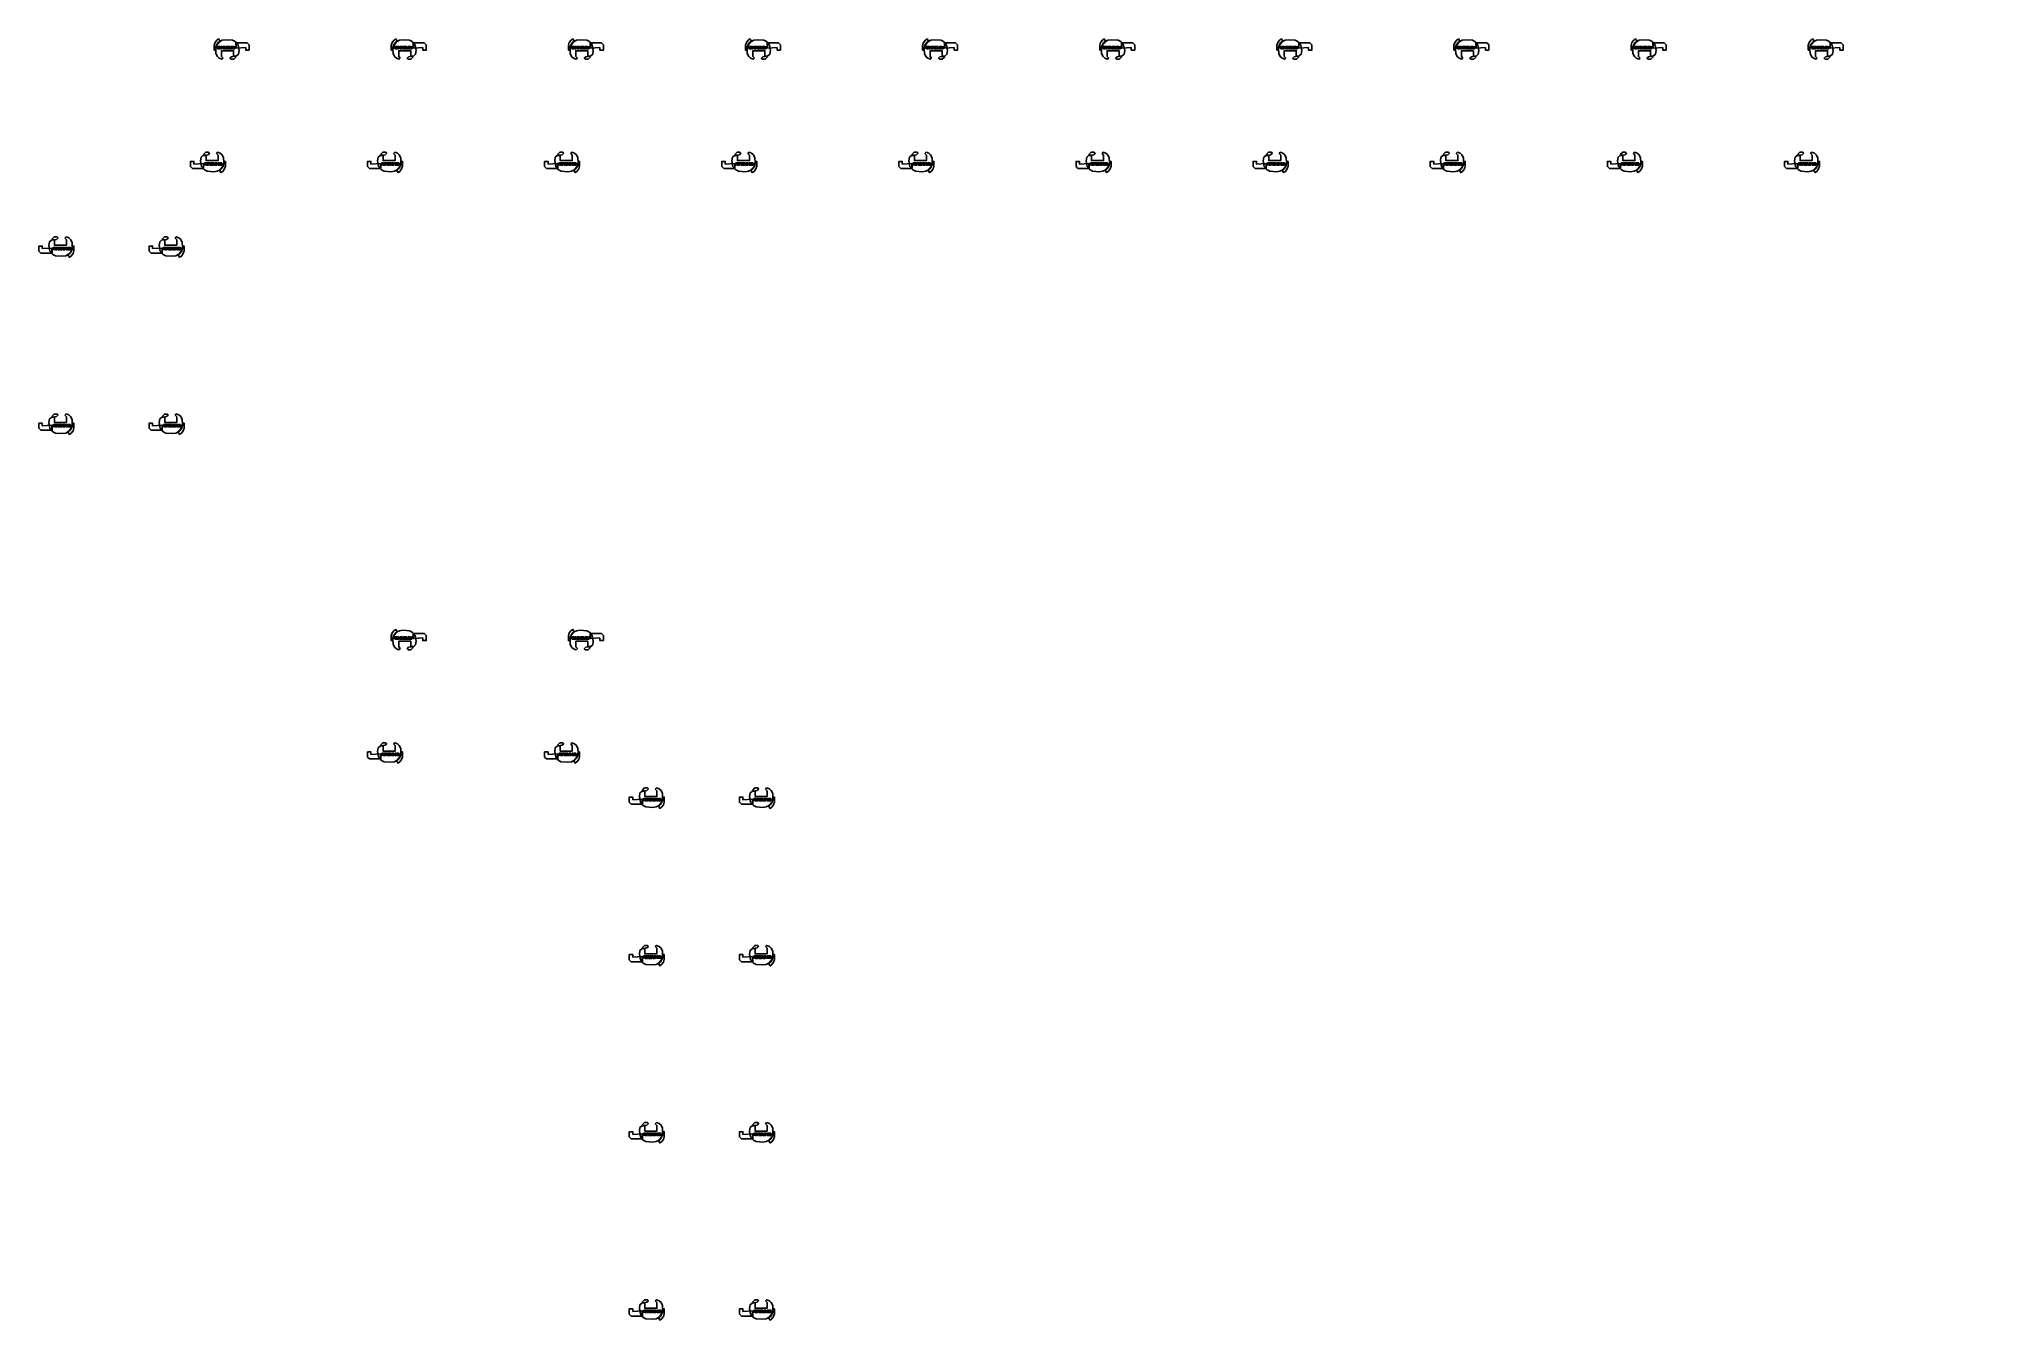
# Model space of a CAD drawing. Extents: x -0.65 to 9.23, y -5.69 to 0.82.
import ezdxf

# ---------------------------------------------------------------- set-up
doc = ezdxf.new("R2010")
doc.units = 0
doc.layers.add('ATK_Panel', color=7, linetype='Continuous')

# ---------------------------------------------------------------- blocks, each defined once
blk = doc.blocks.new('ATK_Union10004220')
for points, elevation in [([(-0.0169154777233291, 0.0378142583924662), (-0.0113339445869901, 0.0439697134056255), (0.0024901644673679, 0.0387877478808681), (0.0119893531316716, 0.0304088116121287), (0.0194220305071878, 0.0151999688412753), (0.0204000000000274, -0.0069999999999814), (0.016316531207606, -0.0263736492869335), (0.0018809442294015, -0.0448797297686138), (-0.0129312291948078, -0.0527036887249159), (-0.0310230889312605, -0.0549999999999832), (-0.0647184369699826, -0.052687718406156), (-0.07809550740796, -0.0459184077717735), (-0.0928888773587021, -0.0285532874270412), (-0.0980000000000378, -0.0001139712983903), (-0.0949715915062198, 0.01858135538328), (-0.0853022305895538, 0.0266192757221454), (-0.0700000000000177, 0.0279999999999868), (-0.0700000000000177, 0.001), (-0.0089999999999823, 0.001), (-0.0089999999999823, 0.0292203708813089)], 0.12), ([(-0.083442553426291, 0.0318765374596191), (-0.0714838105191934, 0.0438352803667167), (-0.0567064348338381, 0.0438352803667167), (-0.0517914646837558, 0.0389203102168617), (-0.0594989285987954, 0.0312128463018221), (-0.081785424024044, 0.0284764087470203)], 0.11999210454707), ([(-0.131773059439921, -0.0161189572653248), (-0.131773059439921, -0.0027560618276302), (-0.149173059439873, -0.0027560618276302), (-0.149173059439873, -0.0287560618276407), (-0.139173059439883, -0.0387560618276316), (-0.0822203450500988, -0.0387560618276316), (-0.0835402595460841, -0.0129994784160349), (-0.131773059439921, -0.0161189572653248)], 0.126111549591574), ([(-0.0772017025573059, -0.0213088872329349), (-0.081276716241464, -0.0214269034874532), (-0.0752527830490803, -0.0095662701979172), (-0.0523972720352181, -0.0095662701979172), (-0.0523972720352181, -0.0122806440518456), (-0.0574762748908647, -0.0122806440518456), (-0.0574762748908647, -0.0216039278692314), (-0.0615512885750237, -0.0216039278692314), (-0.0615512885750237, -0.0124576684336239), (-0.0689335593560353, -0.0124576684336239), (-0.0642089058358014, -0.0216629359964905), (-0.0681067448522527, -0.0216629359964905), (-0.0690516751889897, -0.0194206274502221), (-0.0766111206377082, -0.0194206274502221)], 0.15), ([(-0.0753118409655575, -0.016824269850812), (-0.0725951657883025, -0.0118675871610309), (-0.0703509548611395, -0.016824269850812)], 0.15003867724603), ([(-0.0508617597788833, -0.0216039278692314), (-0.0508617597788833, -0.0097432945796955), (-0.0384004861422251, -0.0097432945796955), (-0.0384004861422251, -0.0122806440518456), (-0.047377328014323, -0.0122806440518456), (-0.047377328014323, -0.0143459285059219), (-0.039286358562484, -0.0143459285059219), (-0.039286358562484, -0.0164702210872564), (-0.0474954438472783, -0.0164702210872564), (-0.0474954438472783, -0.0190075705594065), (-0.0385186028934547, -0.0190075705594065), (-0.0385186028934547, -0.0216039278692314)], 0.15), ([(-0.0366877992181835, -0.0216039278692314), (-0.0369830906371191, -0.0096252783251773), (-0.0306638660257998, -0.0096252783251773), (-0.0251123989200585, -0.0185355055413327), (-0.0251123989200585, -0.0096252783251773), (-0.0211555010688548, -0.0096252783251773), (-0.0211555010688548, -0.0217219441237496), (-0.027297551012469, -0.0217219441237496), (-0.0332033674536231, -0.0126346928154012), (-0.0332033674536231, -0.0216039278692314)], 0.15), ([(-0.0194428141448141, -0.0215449197419723), (-0.0194428141448141, -0.0096842864524364), (-0.0155449751283629, -0.0096842864524364), (-0.0155449751283629, -0.0141098959968845), (-0.0174348367201104, -0.0170012942325903), (-0.008753286266949, -0.0096252783251773), (-0.0039105159954863, -0.0096252783251773), (-0.0111156130270655, -0.0152900585420705), (-0.0034380508271174, -0.0212498791056758), (-0.00828082109858, -0.0212498791056758), (-0.01395040495555, -0.0169422861053311), (-0.0156630918795925, -0.0169422861053311), (-0.0156630918795925, -0.0216039278692314)], 0.15), ([(0.0220828515086054, -0.0027560618276293), (0.0286854557458923, -0.0027560618276293), (0.0286854557459056, -0.027519098437303), (0.0242142710371093, -0.0412547326066436), (0.0146796961304462, -0.0534992525927057), (0.0058836721633234, -0.0595931638977477), (-0.0012968611379961, -0.0475028228561637), (0.0094089606682587, -0.0387560618276307), (0.0169014371356558, -0.0274925282021052), (0.0211124826396046, -0.0150795532578418)], 0.119992104547042)]:
    blk.add_lwpolyline(points, close=True, dxfattribs=dict(elevation=elevation))
at = {"elevation": 0.15}
for points in [[(-0.0027293530745644, -0.0191845949411848), (-0.0027293530745644, -0.0126346928154012), (0.000282613521627, -0.0096842864524364), (0.0092594553937258, -0.0096842864524364), (0.0124485957393497, -0.0126346928154012), (0.0124485957393497, -0.0184174892868136), (0.0099681531462779, -0.0214859116147132), (0.0004007302728567, -0.0214859116147132), (-0.0027293530745644, -0.0191845949411848)], [(0.0011094280254097, -0.0181814567777762), (0.0011094280254097, -0.0134608065970316), (0.0020543583621458, -0.0122806440518456), (0.0077239431373902, -0.0122806440518456), (0.009082280726019, -0.0134017984697724), (0.009082280726019, -0.0179454242687388), (0.0080782915545295, -0.0192436030684439), (0.0025268235305139, -0.0192436030684439), (0.0011094280254097, -0.0181814567777762)]]:
    blk.add_lwpolyline(points, dxfattribs=at)
for points, invisible_edges in [([(-0.0980000000000378, -0.0001139712983903, 0.15), (-0.0700000000000177, 0.001, 0.15), (-0.0700000000000177, 0.0279999999999868, 0.15), (-0.0853022305895538, 0.0266192757221454, 0.15)], 9), ([(-0.0980000000000378, -0.0001139712983903, 0.12), (-0.0700000000000177, 0.001, 0.12), (-0.0700000000000177, 0.0279999999999868, 0.12), (-0.0853022305895538, 0.0266192757221454, 0.12)], 9), ([(-0.0853022305895538, 0.0266192757221454, 0.15), (-0.0949715915062198, 0.01858135538328, 0.15), (-0.0980000000000378, -0.0001139712983903, 0.15), (-0.0853022305895538, 0.0266192757221454, 0.15)], 4), ([(-0.0853022305895538, 0.0266192757221454, 0.12), (-0.0949715915062198, 0.01858135538328, 0.12), (-0.0980000000000378, -0.0001139712983903, 0.12), (-0.0853022305895538, 0.0266192757221454, 0.12)], 4), ([(-0.0700000000000177, 0.001, 0.15), (-0.07809550740796, -0.0459184077717735, 0.15), (-0.0928888773587021, -0.0285532874270412, 0.15), (-0.0980000000000378, -0.0001139712983903, 0.15)], 9), ([(-0.0700000000000177, 0.001, 0.12), (-0.07809550740796, -0.0459184077717735, 0.12), (-0.0928888773587021, -0.0285532874270412, 0.12), (-0.0980000000000378, -0.0001139712983903, 0.12)], 9), ([(-0.083442553426291, 0.0318765374596191, 0.14999210454707), (-0.0714838105191934, 0.0438352803667167, 0.14999210454707), (-0.0567064348338381, 0.0438352803667167, 0.14999210454707), (-0.0517914646837558, 0.0389203102168617, 0.14999210454707)], 8), ([(-0.083442553426291, 0.0318765374596191, 0.11999210454707), (-0.0714838105191934, 0.0438352803667167, 0.11999210454707), (-0.0567064348338381, 0.0438352803667167, 0.11999210454707), (-0.0517914646837558, 0.0389203102168617, 0.11999210454707)], 8), ([(-0.0517914646837558, 0.0389203102168617, 0.14999210454707), (-0.0594989285987954, 0.0312128463018221, 0.14999210454707), (-0.081785424024044, 0.0284764087470203, 0.14999210454707), (-0.083442553426291, 0.0318765374596191, 0.14999210454707)], 8), ([(-0.0517914646837558, 0.0389203102168617, 0.11999210454707), (-0.0594989285987954, 0.0312128463018221, 0.11999210454707), (-0.081785424024044, 0.0284764087470203, 0.11999210454707), (-0.083442553426291, 0.0318765374596191, 0.11999210454707)], 8), ([(-0.0700000000000177, 0.001, 0.15), (-0.0647184369699826, -0.052687718406156, 0.15), (-0.07809550740796, -0.0459184077717735, 0.15), (-0.0700000000000177, 0.001, 0.15)], 5), ([(-0.0700000000000177, 0.001, 0.12), (-0.0647184369699826, -0.052687718406156, 0.12), (-0.07809550740796, -0.0459184077717735, 0.12), (-0.0700000000000177, 0.001, 0.12)], 5), ([(-0.0089999999999823, 0.001, 0.15), (0.0018809442294015, -0.0448797297686138, 0.15), (-0.0129312291948078, -0.0527036887249159, 0.15), (-0.0700000000000177, 0.001, 0.15)], 5), ([(-0.0700000000000177, 0.001, 0.15), (-0.0129312291948078, -0.0527036887249159, 0.15), (-0.0310230889312605, -0.0549999999999832, 0.15), (-0.0700000000000177, 0.001, 0.15)], 5), ([(-0.0700000000000177, 0.001, 0.15), (-0.0310230889312605, -0.0549999999999832, 0.15), (-0.0647184369699826, -0.052687718406156, 0.15), (-0.0700000000000177, 0.001, 0.15)], 5), ([(-0.0089999999999823, 0.001, 0.12), (0.0018809442294015, -0.0448797297686138, 0.12), (-0.0129312291948078, -0.0527036887249159, 0.12), (-0.0700000000000177, 0.001, 0.12)], 5), ([(-0.0700000000000177, 0.001, 0.12), (-0.0129312291948078, -0.0527036887249159, 0.12), (-0.0310230889312605, -0.0549999999999832, 0.12), (-0.0700000000000177, 0.001, 0.12)], 5), ([(-0.0700000000000177, 0.001, 0.12), (-0.0310230889312605, -0.0549999999999832, 0.12), (-0.0647184369699826, -0.052687718406156, 0.12), (-0.0700000000000177, 0.001, 0.12)], 5), ([(-0.0169154777233291, 0.0378142583924662, 0.15), (-0.0113339445869901, 0.0439697134056255, 0.15), (0.0024901644673679, 0.0387877478808681, 0.15), (-0.0089999999999823, 0.0292203708813089, 0.15)], 4), ([(-0.0169154777233291, 0.0378142583924662, 0.12), (-0.0113339445869901, 0.0439697134056255, 0.12), (0.0024901644673679, 0.0387877478808681, 0.12), (-0.0089999999999823, 0.0292203708813089, 0.12)], 4), ([(-0.0089999999999823, 0.0292203708813089, 0.15), (0.0024901644673679, 0.0387877478808681, 0.15), (0.0119893531316716, 0.0304088116121287, 0.15), (-0.0089999999999823, 0.0292203708813089, 0.15)], 5), ([(-0.0089999999999823, 0.0292203708813089, 0.12), (0.0024901644673679, 0.0387877478808681, 0.12), (0.0119893531316716, 0.0304088116121287, 0.12), (-0.0089999999999823, 0.0292203708813089, 0.12)], 5), ([(-0.0089999999999823, 0.0292203708813089, 0.15), (0.0119893531316716, 0.0304088116121287, 0.15), (0.0194220305071878, 0.0151999688412753, 0.15), (-0.0089999999999823, 0.0292203708813089, 0.15)], 5), ([(-0.0089999999999823, 0.0292203708813089, 0.12), (0.0119893531316716, 0.0304088116121287, 0.12), (0.0194220305071878, 0.0151999688412753, 0.12), (-0.0089999999999823, 0.0292203708813089, 0.12)], 5), ([(-0.0089999999999823, 0.0292203708813089, 0.15), (-0.0089999999999823, 0.001, 0.15), (0.0204000000000274, -0.0069999999999814, 0.15), (0.0194220305071878, 0.0151999688412753, 0.15)], 10), ([(-0.0089999999999823, 0.0292203708813089, 0.12), (-0.0089999999999823, 0.001, 0.12), (0.0204000000000274, -0.0069999999999814, 0.12), (0.0194220305071878, 0.0151999688412753, 0.12)], 10), ([(-0.0089999999999823, 0.001, 0.15), (0.0204000000000274, -0.0069999999999814, 0.15), (0.016316531207606, -0.0263736492869335, 0.15), (-0.0089999999999823, 0.001, 0.15)], 5), ([(-0.0089999999999823, 0.001, 0.15), (0.016316531207606, -0.0263736492869335, 0.15), (0.0018809442294015, -0.0448797297686138, 0.15), (-0.0089999999999823, 0.001, 0.15)], 5), ([(-0.0089999999999823, 0.001, 0.12), (0.0204000000000274, -0.0069999999999814, 0.12), (0.016316531207606, -0.0263736492869335, 0.12), (-0.0089999999999823, 0.001, 0.12)], 5), ([(-0.0089999999999823, 0.001, 0.12), (0.016316531207606, -0.0263736492869335, 0.12), (0.0018809442294015, -0.0448797297686138, 0.12), (-0.0089999999999823, 0.001, 0.12)], 5), ([(-0.131773059439921, -0.0161189572653248, 0.141111549591574), (-0.131773059439921, -0.0027560618276302, 0.141111549591574), (-0.149173059439873, -0.0027560618276302, 0.141111549591574), (-0.149173059439873, -0.0287560618276407, 0.141111549591574)], 8), ([(-0.131773059439921, -0.0161189572653248, 0.126111549591574), (-0.131773059439921, -0.0027560618276302, 0.126111549591574), (-0.149173059439873, -0.0027560618276302, 0.126111549591574), (-0.149173059439873, -0.0287560618276407, 0.126111549591574)], 8), ([(-0.149173059439873, -0.0287560618276407, 0.141111549591574), (-0.139173059439883, -0.0387560618276316, 0.141111549591574), (-0.131773059439921, -0.0161189572653248, 0.141111549591574)], 10), ([(-0.149173059439873, -0.0287560618276407, 0.126111549591574), (-0.139173059439883, -0.0387560618276316, 0.126111549591574), (-0.131773059439921, -0.0161189572653248, 0.126111549591574)], 10), ([(-0.0835402595460841, -0.0129994784160349, 0.141111549591574), (-0.0835402595460841, -0.0387560618276316, 0.141111549591574), (-0.139173059439883, -0.0387560618276316, 0.141111549591574), (-0.131773059439921, -0.0161189572653248, 0.141111549591574)], 4), ([(-0.0835402595460841, -0.0129994784160349, 0.126111549591574), (-0.0835402595460841, -0.0387560618276316, 0.126111549591574), (-0.139173059439883, -0.0387560618276316, 0.126111549591574), (-0.131773059439921, -0.0161189572653248, 0.126111549591574)], 4), ([(-0.0012968611379961, -0.0475028228561637, 0.149992104547042), (0.0058836721633234, -0.0595931638977477, 0.149992104547042), (0.0146796961304462, -0.0534992525927057, 0.149992104547042), (0.0094089606682587, -0.0387560618276307, 0.149992104547042)], 4), ([(-0.0012968611379961, -0.0475028228561637, 0.119992104547042), (0.0058836721633234, -0.0595931638977477, 0.119992104547042), (0.0146796961304462, -0.0534992525927057, 0.119992104547042), (0.0094089606682587, -0.0387560618276307, 0.119992104547042)], 4), ([(0.0094089606682587, -0.0387560618276307, 0.149992104547042), (0.0146796961304462, -0.0534992525927057, 0.149992104547042), (0.0242142710371093, -0.0412547326066436, 0.149992104547042), (0.0169014371356558, -0.0274925282021052, 0.149992104547042)], 5), ([(0.0094089606682587, -0.0387560618276307, 0.119992104547042), (0.0146796961304462, -0.0534992525927057, 0.119992104547042), (0.0242142710371093, -0.0412547326066436, 0.119992104547042), (0.0169014371356558, -0.0274925282021052, 0.119992104547042)], 5), ([(0.0169014371356558, -0.0274925282021052, 0.149992104547042), (0.0242142710371093, -0.0412547326066436, 0.149992104547042), (0.0286854557459056, -0.027519098437303, 0.149992104547042), (0.0211124826396046, -0.0150795532578418, 0.149992104547042)], 5), ([(0.0169014371356558, -0.0274925282021052, 0.119992104547042), (0.0242142710371093, -0.0412547326066436, 0.119992104547042), (0.0286854557459056, -0.027519098437303, 0.119992104547042), (0.0211124826396046, -0.0150795532578418, 0.119992104547042)], 5), ([(0.0211124826396046, -0.0150795532578418, 0.149992104547042), (0.0286854557459056, -0.027519098437303, 0.149992104547042), (0.0286854557458923, -0.0027560618276293, 0.149992104547042), (0.0220828515086054, -0.0027560618276293, 0.149992104547042)], 1), ([(0.0211124826396046, -0.0150795532578418, 0.119992104547042), (0.0286854557459056, -0.027519098437303, 0.119992104547042), (0.0286854557458923, -0.0027560618276293, 0.119992104547042), (0.0220828515086054, -0.0027560618276293, 0.119992104547042)], 1)]:
    blk.add_3dface(points, dxfattribs=dict(invisible_edges=invisible_edges))

msp = doc.modelspace()

# ---------------------------------------------------------------- block references
at = {"layer": 'ATK_Panel', "rotation": 180}
for p in [(0.27, 0.76, 2.15), (0.27, 0.76, 0.55), (1.17, 0.76, 2.15), (1.17, 0.76, 0.55), (2.07, 0.76, 2.15), (2.07, 0.76, 0.55), (2.97, 0.76, 2.15), (2.97, 0.76, 0.55), (3.87, 0.76, 2.15), (3.87, 0.76, 0.55), (4.77, 0.76, 2.15), (4.77, 0.76, 0.55), (5.67, 0.76, 2.15), (5.67, 0.76, 0.55), (6.57, 0.76, 2.15), (6.57, 0.76, 0.55), (7.47, 0.76, 2.15), (7.47, 0.76, 0.55), (8.37, 0.76, 2.15), (8.37, 0.76, 0.55), (1.17, -2.24, 2.15), (1.17, -2.24, 0.55), (2.07, -2.24, 2.15), (2.07, -2.24, 0.55)]:
    msp.add_blockref('ATK_Union10004220', p, dxfattribs=at)
at = {"layer": 'ATK_Panel'}
for p in [(0.27, 0.2, 2.15), (0.27, 0.2, 0.55), (1.17, 0.2, 2.15), (1.17, 0.2, 0.55), (2.07, 0.2, 2.15), (2.07, 0.2, 0.55), (2.97, 0.2, 2.15), (2.97, 0.2, 0.55), (3.87, 0.2, 2.15), (3.87, 0.2, 0.55), (4.77, 0.2, 2.15), (4.77, 0.2, 0.55), (5.67, 0.2, 2.15), (5.67, 0.2, 0.55), (6.57, 0.2, 2.15), (6.57, 0.2, 0.55), (7.47, 0.2, 2.15), (7.47, 0.2, 0.55), (8.37, 0.2, 2.15), (8.37, 0.2, 0.55), (-0.5, -0.23, 2.15), (-0.5, -0.23, 0.55), (0.06, -0.23, 2.15), (0.06, -0.23, 0.55), (-0.5, -1.13, 2.15), (-0.5, -1.13, 0.55), (0.06, -1.13, 2.15), (0.06, -1.13, 0.55), (1.17, -2.8, 2.15), (1.17, -2.8, 0.55), (2.07, -2.8, 2.15), (2.07, -2.8, 0.55), (2.5, -3.03, 2.15), (2.5, -3.03, 0.55), (3.06, -3.03, 2.15), (3.06, -3.03, 0.55), (2.5, -3.83, 2.15), (2.5, -3.83, 0.55), (3.06, -3.83, 2.15), (3.06, -3.83, 0.55), (2.5, -4.73, 2.15), (2.5, -4.73, 0.55), (3.06, -4.73, 2.15), (3.06, -4.73, 0.55), (2.5, -5.63, 2.15), (2.5, -5.63, 0.55), (3.06, -5.63, 2.15), (3.06, -5.63, 0.55)]:
    msp.add_blockref('ATK_Union10004220', p, dxfattribs=at)

doc.saveas('drawing.dxf')
